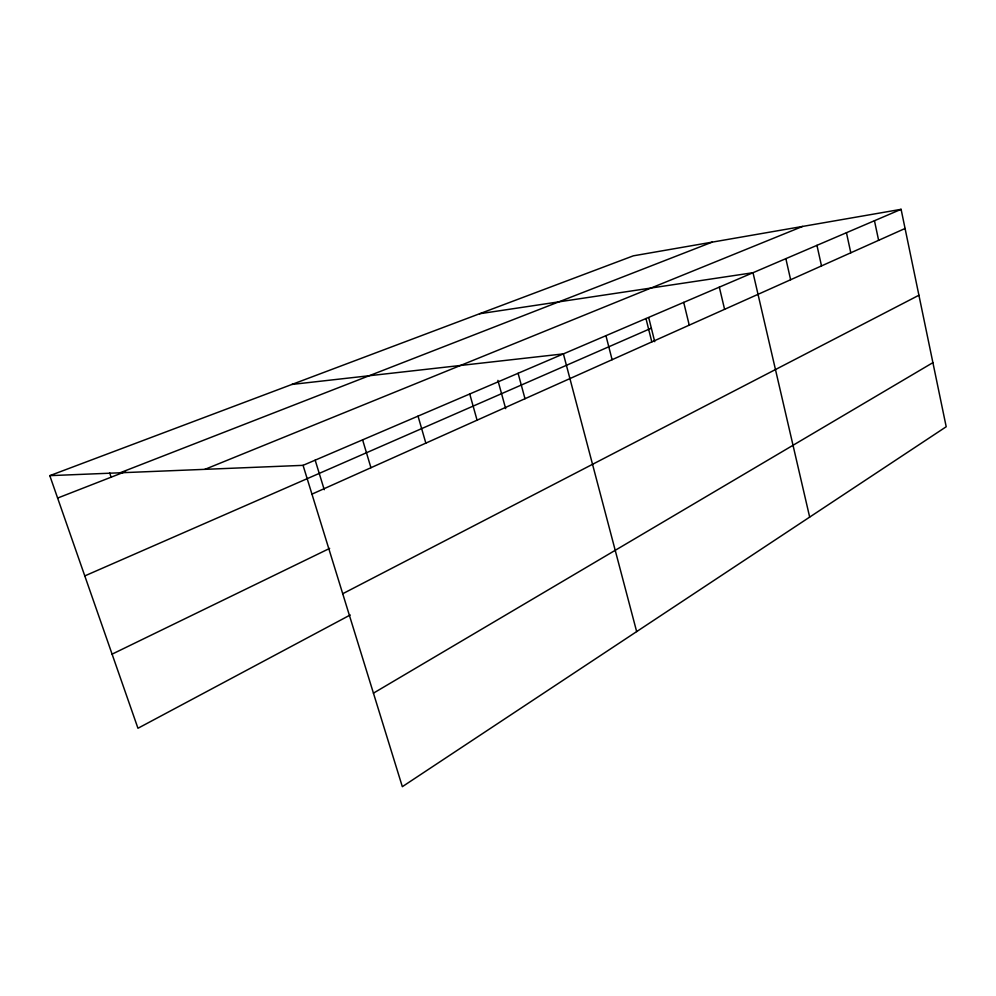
<?xml version="1.0" encoding="UTF-8"?>
<svg xmlns="http://www.w3.org/2000/svg" width="996" height="996" viewBox="0 0 996 996"><rect width="100%" height="100%" fill="white"/><g stroke="black" fill="none" stroke-linecap="round" stroke-linejoin="round"><path stroke-width="1.49" d="M373.438 693.154L932.903 362.644M350.231 614.98L137.958 728.263L49.8 475.652L633.319 255.835L901.094 209.322L946.2 426.749L402.334 786.678L303.058 465.344L49.8 475.652M342.724 593.728L918.922 295.239M112.1 654.148L329.664 548.398M311.947 494.141L905.078 228.482M84.784 575.912L651.359 328.182M303.058 465.344L901.094 209.322M204.927 469.34L802.589 226.428M120.006 472.801L712.103 242.153M57.619 498.062L125.558 471.556M479.574 313.752L753.013 272.717L809.673 517.098M291.94 384.431L563.4 353.891L636.656 631.601M109.635 472.826L111.116 477.196M315.172 460.164L324.248 489.708M362.606 439.846L370.935 467.722M418.034 416.116L425.84 443.133M469.739 393.98L477.072 420.175M497.9 380.372L505.669 408.634M518.094 373.288L524.992 398.711M605.942 335.677L612.104 359.705M648.77 317.824L654.721 341.678M645.968 318.546L651.807 341.914M683.704 302.386L689.244 325.157M719.324 287.134L724.59 309.32M785.856 258.661L790.625 279.739M816.957 245.34L821.501 265.907M846.451 232.715L850.796 252.797M874.463 220.726L878.621 240.335"/></g></svg>
